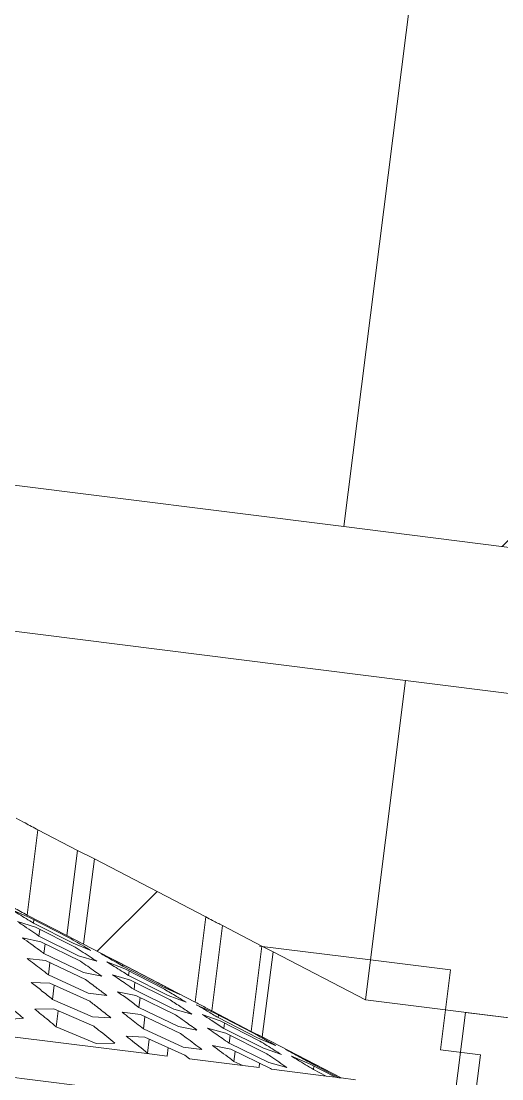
# Model space of a CAD drawing. Extents: x 14808 to 20058, y -13198 to -11680.
# Drawn here: x 15207.439 to 15208.931, y -12629.441 to -12626.157 of the extents above; entities that cross this region are included whole.
import ezdxf

# ---------------------------------------------------------------- set-up
doc = ezdxf.new("R2010")
doc.units = 0
doc.header["$LTSCALE"] = 7
doc.header["$MEASUREMENT"] = 0
doc.layers.get('0').update_dxf_attribs({"color": 2, "linetype": 'CONTINUOUS'})
pattern_1 = [(45, (344.9468, 39.5322), (-0.561266, 0.561266), [])]

# ---------------------------------------------------------------- blocks, each defined once
blk = doc.blocks.new('A$C37B80C3A')
at = {"linetype": 'Continuous', "lineweight": 0}
h = blk.add_hatch(dxfattribs=at)
h.set_pattern_fill('ANSI31', color=2, scale=0.25, style=0)
h.set_pattern_definition(pattern_1)
edge = h.paths.add_edge_path(flags=0)
edge.add_line((8.9757, 2.0554), (9.2563, 4.2878))
edge.add_line((9.2563, 4.2878), (8.9418, 4.6927))
edge.add_line((8.9418, 4.6927), (9.1679, 6.4911))
edge.add_line((9.1679, 6.4911), (9.1029, 6.5748))
edge.add_line((9.1029, 6.5748), (8.2649, 6.6802))
edge.add_line((8.2649, 6.6802), (8.2471, 6.5392))
edge.add_arc((6.9553, 5.7767), 1.5, -45.9838, 30.5492, ccw=False)
edge.add_line((7.9976, 4.698), (7.8736, 4.7136))
edge.add_line((7.8736, 4.7136), (7.7489, 3.7214))
edge.add_line((7.7489, 3.7214), (8.8651, 3.5811))
edge.add_line((8.8651, 3.5811), (8.6936, 2.2168))
edge.add_line((8.6936, 2.2168), (8.802, 2.0772))
edge.add_line((8.802, 2.0772), (8.9757, 2.0554))
h = blk.add_hatch(dxfattribs=at)
h.set_pattern_fill('ANSI31', color=2, scale=0.25, style=0)
h.set_pattern_definition(pattern_1)
edge = h.paths.add_edge_path(flags=0)
edge.add_line((5.5065, 1.2569), (5.8388, 1.2151))
edge.add_arc((5.8544, 1.3391), 0.125, 262.8349, 347.4791)
edge.add_line((5.9764, 1.312), (6.1695, 2.1814))
edge.add_line((6.1695, 2.1814), (6.8516, 2.0956))
edge.add_line((6.8516, 2.0956), (6.8048, 1.7236))
edge.add_line((6.8048, 1.7236), (7.256, 1.6669))
edge.add_arc((7.2872, 1.9149), 0.25, 262.8349, 348.7493)
edge.add_line((7.5324, 1.8661), (7.6581, 2.4982))
edge.add_line((7.6581, 2.4982), (8.0302, 2.4514))
edge.add_line((8.0302, 2.4514), (8.0925, 2.9475))
edge.add_line((8.0925, 2.9475), (7.9375, 2.967))
edge.add_line((7.9375, 2.967), (7.9141, 2.781))
edge.add_line((7.9141, 2.781), (7.9451, 2.7771))
edge.add_line((7.9451, 2.7771), (7.9217, 2.591))
edge.add_line((7.9217, 2.591), (7.4524, 2.65))
edge.add_line((7.4524, 2.65), (7.3869, 2.1291))
edge.add_line((7.3869, 2.1291), (7.0501, 2.1715))
edge.add_line((7.0501, 2.1715), (7.0766, 2.3823))
edge.add_line((7.0766, 2.3823), (5.0792, 2.6334))
edge.add_line((5.0792, 2.6334), (5.1182, 2.9435))
edge.add_line((5.1182, 2.9435), (4.6351, 3.0042))
edge.add_line((4.6351, 3.0042), (4.5696, 2.4833))
edge.add_line((4.5696, 2.4833), (4.2328, 2.5256))
edge.add_line((4.2328, 2.5256), (4.2983, 3.0465))
edge.add_line((4.2983, 3.0465), (3.8289, 3.1055))
edge.add_line((3.8289, 3.1055), (3.8523, 3.2916))
edge.add_line((3.8523, 3.2916), (3.8833, 3.2877))
edge.add_line((3.8833, 3.2877), (3.9067, 3.4737))
edge.add_line((3.9067, 3.4737), (3.7517, 3.4932))
edge.add_line((3.7517, 3.4932), (3.6893, 2.9971))
edge.add_line((3.6893, 2.9971), (4.0614, 2.9503))
edge.add_line((4.0614, 2.9503), (4.0268, 2.3068))
edge.add_arc((4.2764, 2.2934), 0.25, 176.9205, 262.8349)
edge.add_line((4.2452, 2.0453), (4.6964, 1.9886))
edge.add_line((4.6964, 1.9886), (4.7432, 2.3607))
edge.add_line((4.7432, 2.3607), (5.4253, 2.2749))
edge.add_line((5.4253, 2.2749), (5.3972, 1.3848))
edge.add_arc((5.5221, 1.3809), 0.125, 178.1908, 262.8349)
h = blk.add_hatch(dxfattribs=at)
h.set_pattern_fill('ANSI31', scale=0.25, style=0)
h.set_pattern_definition(pattern_1)
h.paths.add_polyline_path([(8.589, 3.389), (7.8448, 3.4826), (7.7825, 2.9865), (8.5266, 2.8929)], flags=0)
h = blk.add_hatch(dxfattribs=at)
h.set_pattern_fill('ANSI31', scale=0.25, style=0)
h.set_pattern_definition(pattern_1)
h.paths.add_polyline_path([(7.535, 3.1152), (7.3618, 3.2054), (7.3452, 3.0731), (7.5184, 2.983)], flags=0)
h = blk.add_hatch(dxfattribs=at)
h.set_pattern_fill('ANSI31', scale=0.25, style=0)
h.set_pattern_definition(pattern_1)
h.paths.add_polyline_path([(7.9451, 2.7771), (7.9607, 2.9011), (7.8987, 2.9089), (7.9143, 3.0329), (7.7903, 3.0485), (7.7825, 2.9865), (7.639, 3.0611), (7.6224, 2.9289), (7.7447, 2.8653), (7.7669, 2.8625), (7.7591, 2.8005)], flags=0)
h = blk.add_hatch(dxfattribs=at)
h.set_pattern_fill('ANSI31', scale=0.25, style=0)
h.set_pattern_definition(pattern_1)
edge = h.paths.add_edge_path(flags=0)
edge.add_line((8.0925, 2.9475), (8.0146, 2.3274))
edge.add_line((8.0146, 2.3274), (7.8906, 2.343))
edge.add_line((7.8906, 2.343), (7.6995, 1.8253))
edge.add_line((7.6995, 1.8253), (7.7776, 1.8155))
edge.add_arc((7.7854, 1.8775), 0.0625, 262.8349, 339.743)
edge.add_line((7.844, 1.8558), (7.8999, 2.0073))
edge.add_arc((7.9234, 1.9986), 0.025, 16.5457, 159.743, ccw=False)
edge.add_line((7.9473, 2.0057), (7.9815, 1.8906))
edge.add_line((7.9815, 1.8906), (8.084, 1.8777))
edge.add_arc((8.2255, 2.0008), 0.1875, 172.8349, 221.0246, ccw=False)
edge.add_line((8.0395, 2.0242), (8.061, 2.1956))
edge.add_line((8.061, 2.1956), (8.123, 2.1878))
edge.add_arc((8.1386, 2.3118), 0.125, 262.8349, 352.8349)
edge.add_line((8.2626, 2.2962), (8.3406, 2.9163))
edge.add_line((8.3406, 2.9163), (8.0925, 2.9475))
at = {"color": 7, "linetype": 'Continuous', "lineweight": 15}
for p, q in [((7.8736, 4.7136), (7.7489, 3.7214)), ((7.7489, 3.7214), (4.2762, 4.158)), ((7.7489, 3.7214), (8.8651, 3.5811)), ((7.8448, 3.4826), (6.5054, 3.651)), ((7.7825, 2.9865), (7.8448, 3.4826)), ((7.8448, 3.4826), (8.589, 3.389)), ((7.7591, 2.8005), (4.0384, 3.2682)), ((7.2743, 3.2504), (7.2577, 3.1181)), ((7.2743, 3.2504), (7.3357, 3.2185)), ((7.3357, 3.2185), (7.319, 3.0863)), ((7.3357, 3.2185), (7.3618, 3.2054)), ((7.3618, 3.2054), (7.3452, 3.0731)), ((7.535, 3.1152), (7.3618, 3.2054)), ((7.2336, 3.1263), (7.2612, 3.1146)), ((7.2424, 3.1083), (7.2704, 3.0994)), ((7.2577, 3.1181), (7.319, 3.0863)), ((7.2612, 3.1146), (7.3226, 3.0829)), ((7.2679, 3.1112), (7.2673, 3.1057)), ((7.3287, 3.0744), (7.2673, 3.1057)), ((7.535, 3.1152), (7.5184, 2.983)), ((7.2704, 3.0994), (7.3319, 3.0683)), ((7.2771, 3.096), (7.2758, 3.0856)), ((7.5605, 3.1018), (7.5439, 2.9695)), ((7.6219, 3.0699), (7.5605, 3.1018)), ((7.2787, 3.0767), (7.2503, 3.0828)), ((7.3373, 3.0551), (7.2758, 3.0856)), ((7.3402, 3.0465), (7.2787, 3.0767)), ((7.2854, 3.0734), (7.2835, 3.0586)), ((7.319, 3.0863), (7.3452, 3.0731)), ((7.3564, 3.0633), (7.3287, 3.0744)), ((7.5184, 2.983), (7.3452, 3.0731)), ((7.2835, 3.0586), (7.3451, 3.0291)), ((7.3654, 3.0466), (7.3373, 3.0551)), ((7.3719, 3.0583), (7.3994, 3.0448)), ((7.6219, 3.0699), (7.6052, 2.9376)), ((7.7903, 3.0485), (7.6182, 3.0701)), ((7.639, 3.0611), (7.6219, 3.0699)), ((7.6224, 2.9289), (7.639, 3.0611)), ((7.7825, 2.9865), (7.639, 3.0611)), ((7.2861, 3.0474), (7.2574, 3.051)), ((7.3478, 3.0183), (7.2861, 3.0474)), ((7.2928, 3.0442), (7.2905, 3.0255)), ((7.3814, 3.0454), (7.4092, 3.0346)), ((7.3994, 3.0448), (7.4607, 3.013)), ((7.4061, 3.0414), (7.4058, 3.0391)), ((7.4671, 3.0074), (7.4058, 3.0391)), ((7.7903, 3.0485), (7.7825, 2.9865)), ((7.9143, 3.0329), (7.7903, 3.0485)), ((7.2905, 3.0255), (7.3522, 2.9971)), ((7.3451, 3.0291), (7.3735, 3.0231)), ((7.4181, 3.0173), (7.39, 3.0255)), ((7.4092, 3.0346), (7.4705, 3.0031)), ((7.4159, 3.0312), (7.415, 3.0242)), ((7.4764, 2.9931), (7.415, 3.0242)), ((7.9143, 3.0329), (7.8987, 2.9089)), ((7.2638, 3.0137), (7.2928, 3.0124)), ((7.2928, 3.0124), (7.3546, 2.9844)), ((7.2995, 3.0093), (7.2968, 2.9873)), ((7.4795, 2.9864), (7.4181, 3.0173)), ((7.4248, 3.0139), (7.4234, 3.0026)), ((7.4946, 2.9947), (7.4671, 3.0074)), ((7.3522, 2.9971), (7.3809, 2.9935)), ((7.4262, 2.9933), (7.3978, 2.9992)), ((7.4234, 3.0026), (7.4849, 2.9722)), ((7.4877, 2.9633), (7.4262, 2.9933)), ((7.4329, 2.9901), (7.431, 2.9748)), ((7.5042, 2.9828), (7.4764, 2.9931)), ((7.3587, 2.9601), (7.2968, 2.9873)), ((7.431, 2.9748), (7.4926, 2.9454)), ((7.52, 2.979), (7.5475, 2.9666)), ((7.7825, 2.9865), (8.5266, 2.8929)), ((7.2223, 2.9556), (7.2517, 2.9581)), ((7.2989, 2.9726), (7.2697, 2.972)), ((7.3608, 2.9458), (7.2989, 2.9726)), ((7.3056, 2.9697), (7.3025, 2.9449)), ((7.3876, 2.9586), (7.3587, 2.9601)), ((7.4049, 2.9672), (7.4335, 2.9636)), ((7.4335, 2.9636), (7.4952, 2.9345)), ((7.4403, 2.9604), (7.4379, 2.9417)), ((7.4849, 2.9722), (7.513, 2.9643)), ((7.557, 2.9538), (7.5292, 2.9639)), ((7.6052, 2.9376), (7.5439, 2.9695)), ((7.5475, 2.9666), (7.6089, 2.9348)), ((7.5542, 2.9631), (7.5537, 2.9591)), ((7.6151, 2.9276), (7.5537, 2.9591)), ((7.9375, 2.967), (7.9141, 2.781)), ((7.9375, 2.967), (8.0925, 2.9475)), ((7.3025, 2.9449), (7.3646, 2.9188)), ((7.4997, 2.9133), (7.4379, 2.9417)), ((7.4926, 2.9454), (7.521, 2.9397)), ((7.5657, 2.9348), (7.5376, 2.9426)), ((7.6184, 2.9225), (7.557, 2.9538)), ((7.5637, 2.9504), (7.5627, 2.9423)), ((7.5627, 2.9423), (7.6241, 2.9113)), ((7.4471, 2.9027), (7.2349, 2.9293)), ((7.4402, 2.9287), (7.4113, 2.9303)), ((7.5021, 2.9006), (7.4402, 2.9287)), ((7.447, 2.9256), (7.4443, 2.9039)), ((7.6272, 2.904), (7.5657, 2.9348)), ((7.5724, 2.9314), (7.5709, 2.9194)), ((7.6224, 2.9289), (7.6052, 2.9376)), ((7.6427, 2.9157), (7.6151, 2.9276)), ((7.7447, 2.8653), (7.6224, 2.9289)), ((7.3646, 2.9188), (7.3937, 2.9192)), ((7.4763, 2.9123), (7.4747, 2.8992)), ((7.5283, 2.9096), (7.4997, 2.9133)), ((7.5453, 2.9155), (7.5737, 2.9098)), ((7.5709, 2.9194), (7.6324, 2.8891)), ((7.5737, 2.9098), (7.6352, 2.8799)), ((7.6241, 2.9113), (7.652, 2.9016)), ((7.6582, 2.9098), (7.6855, 2.896)), ((7.9607, 2.9011), (7.8987, 2.9089)), ((7.4443, 2.9039), (7.4471, 2.9027)), ((7.4471, 2.9027), (7.4747, 2.8992)), ((7.5095, 2.8948), (7.5021, 2.9006)), ((7.5924, 2.8844), (7.5095, 2.8948)), ((7.5804, 2.9066), (7.5784, 2.891)), ((7.5924, 2.8844), (7.5784, 2.891)), ((7.6955, 2.8873), (7.6679, 2.8989)), ((7.6855, 2.896), (7.7447, 2.8653)), ((7.6922, 2.8925), (7.6921, 2.8911)), ((7.7411, 2.8657), (7.6921, 2.8911)), ((7.9607, 2.9011), (7.9451, 2.7771)), ((7.6173, 2.8813), (7.5924, 2.8844)), ((7.6181, 2.8882), (7.6173, 2.8813)), ((7.6324, 2.8891), (7.6606, 2.8816)), ((7.6352, 2.8799), (7.6368, 2.8788)), ((7.7217, 2.8681), (7.6368, 2.8788)), ((7.7361, 2.8663), (7.6955, 2.8873)), ((7.7022, 2.8838), (7.7016, 2.8784)), ((7.7016, 2.8784), (7.7217, 2.8681)), ((7.7217, 2.8681), (7.7361, 2.8663)), ((7.7411, 2.8657), (7.7361, 2.8663)), ((7.7447, 2.8653), (7.7411, 2.8657)), ((7.7669, 2.8625), (7.7447, 2.8653))]:
    blk.add_line(p, q, dxfattribs=at)
for points, knots in [([(7.2404, 3.2685), (7.245, 3.2661), (7.2564, 3.2601), (7.2677, 3.254), (7.2743, 3.2504)], [0, 0, 0, 0, 0.409047, 1, 1, 1, 1]), ([(7.2238, 3.1363), (7.2281, 3.134), (7.2394, 3.128), (7.2507, 3.1219), (7.2577, 3.1181)], [0, 0, 0, 0, 0.383065, 1, 1, 1, 1]), ([(7.2673, 3.1057), (7.2597, 3.1104), (7.2485, 3.1173), (7.2373, 3.1241), (7.2336, 3.1263)], [0, 0, 0, 0, 0.670994, 1, 1, 1, 1]), ([(7.2758, 3.0856), (7.2674, 3.0914), (7.2562, 3.099), (7.2451, 3.1065), (7.2424, 3.1083)], [0, 0, 0, 0, 0.761322, 1, 1, 1, 1]), ([(7.5605, 3.1018), (7.5554, 3.1045), (7.5469, 3.109), (7.5384, 3.1135), (7.535, 3.1152)], [0, 0, 0, 0, 0.603205, 1, 1, 1, 1]), ([(7.2503, 3.0828), (7.259, 3.0765), (7.2701, 3.0685), (7.2812, 3.0603), (7.2835, 3.0586)], [0, 0, 0, 0, 0.785603, 1, 1, 1, 1]), ([(7.3226, 3.0829), (7.3312, 3.078), (7.3425, 3.0715), (7.3537, 3.0648), (7.3564, 3.0633)], [0, 0, 0, 0, 0.766138, 1, 1, 1, 1]), ([(7.3319, 3.0683), (7.3402, 3.063), (7.3513, 3.0558), (7.3625, 3.0485), (7.3654, 3.0466)], [0, 0, 0, 0, 0.742658, 1, 1, 1, 1]), ([(7.4058, 3.0391), (7.4024, 3.0411), (7.3911, 3.0475), (7.3798, 3.0538), (7.3719, 3.0583)], [0, 0, 0, 0, 0.301954, 1, 1, 1, 1]), ([(7.2574, 3.051), (7.2647, 3.0454), (7.2757, 3.0369), (7.2867, 3.0284), (7.2905, 3.0255)], [0, 0, 0, 0, 0.658017, 1, 1, 1, 1]), ([(7.3735, 3.0231), (7.3699, 3.0257), (7.3588, 3.0335), (7.3477, 3.0413), (7.3402, 3.0465)], [0, 0, 0, 0, 0.326182, 1, 1, 1, 1]), ([(7.415, 3.0242), (7.4114, 3.0266), (7.4002, 3.0337), (7.389, 3.0407), (7.3814, 3.0454)], [0, 0, 0, 0, 0.324415, 1, 1, 1, 1]), ([(7.39, 3.0255), (7.3968, 3.0209), (7.408, 3.0133), (7.4191, 3.0056), (7.4234, 3.0026)], [0, 0, 0, 0, 0.611508, 1, 1, 1, 1]), ([(7.2968, 2.9873), (7.2912, 2.9918), (7.2802, 3.0006), (7.2692, 3.0094), (7.2638, 3.0137)], [0, 0, 0, 0, 0.50869, 1, 1, 1, 1]), ([(7.3809, 2.9935), (7.376, 2.9971), (7.365, 3.0054), (7.354, 3.0137), (7.3478, 3.0183)], [0, 0, 0, 0, 0.4383959, 1, 1, 1, 1]), ([(7.4607, 3.013), (7.4673, 3.0094), (7.4786, 3.0034), (7.4899, 2.9972), (7.4946, 2.9947)], [0, 0, 0, 0, 0.58215, 1, 1, 1, 1]), ([(7.3978, 2.9992), (7.4034, 2.9951), (7.4145, 2.987), (7.4255, 2.9788), (7.431, 2.9748)], [0, 0, 0, 0, 0.506348, 1, 1, 1, 1]), ([(7.4705, 3.0031), (7.4768, 2.9993), (7.4881, 2.9926), (7.4993, 2.9858), (7.5042, 2.9828)], [0, 0, 0, 0, 0.558791, 1, 1, 1, 1]), ([(7.2517, 2.9581), (7.2443, 2.9643), (7.2334, 2.9734), (7.2225, 2.9825), (7.2189, 2.9855)], [0, 0, 0, 0, 0.67451, 1, 1, 1, 1]), ([(7.3546, 2.9844), (7.3591, 2.9809), (7.3701, 2.9723), (7.3811, 2.9637), (7.3876, 2.9586)], [0, 0, 0, 0, 0.4111956, 1, 1, 1, 1]), ([(7.513, 2.9643), (7.5074, 2.968), (7.4963, 2.9754), (7.4851, 2.9827), (7.4795, 2.9864)], [0, 0, 0, 0, 0.499658, 1, 1, 1, 1]), ([(7.5439, 2.9695), (7.5385, 2.9724), (7.53, 2.9769), (7.5215, 2.9814), (7.5184, 2.983)], [0, 0, 0, 0, 0.6370504, 1, 1, 1, 1]), ([(7.5537, 2.9591), (7.5481, 2.9625), (7.5368, 2.9692), (7.5256, 2.9758), (7.52, 2.979)], [0, 0, 0, 0, 0.503612, 1, 1, 1, 1]), ([(7.2697, 2.972), (7.2729, 2.9693), (7.2838, 2.9603), (7.2948, 2.9512), (7.3025, 2.9449)], [0, 0, 0, 0, 0.293459, 1, 1, 1, 1]), ([(7.4379, 2.9417), (7.4309, 2.9471), (7.4199, 2.9556), (7.4089, 2.9641), (7.4049, 2.9672)], [0, 0, 0, 0, 0.636019, 1, 1, 1, 1]), ([(7.521, 2.9397), (7.5144, 2.9444), (7.5033, 2.9523), (7.4922, 2.9601), (7.4877, 2.9633)], [0, 0, 0, 0, 0.5947056, 1, 1, 1, 1]), ([(7.5292, 2.9639), (7.5341, 2.9608), (7.5453, 2.9536), (7.5564, 2.9463), (7.5627, 2.9423)], [0, 0, 0, 0, 0.439627, 1, 1, 1, 1]), ([(7.3937, 2.9192), (7.3853, 2.926), (7.3743, 2.9349), (7.3633, 2.9438), (7.3608, 2.9458)], [0, 0, 0, 0, 0.771035, 1, 1, 1, 1]), ([(7.5376, 2.9426), (7.5415, 2.9399), (7.5526, 2.9322), (7.5637, 2.9244), (7.5709, 2.9194)], [0, 0, 0, 0, 0.348845, 1, 1, 1, 1]), ([(7.4113, 2.9303), (7.4134, 2.9286), (7.4244, 2.9198), (7.4354, 2.911), (7.4443, 2.9039)], [0, 0, 0, 0, 0.1898436, 1, 1, 1, 1]), ([(7.4952, 2.9345), (7.4983, 2.9322), (7.5093, 2.924), (7.5203, 2.9157), (7.5283, 2.9096)], [0, 0, 0, 0, 0.275455, 1, 1, 1, 1]), ([(7.6089, 2.9348), (7.6132, 2.9324), (7.6245, 2.9261), (7.6358, 2.9196), (7.6427, 2.9157)], [0, 0, 0, 0, 0.388917, 1, 1, 1, 1]), ([(7.5784, 2.891), (7.5699, 2.8974), (7.5588, 2.9055), (7.5478, 2.9136), (7.5453, 2.9155)], [0, 0, 0, 0, 0.77513, 1, 1, 1, 1]), ([(7.652, 2.9016), (7.6445, 2.9063), (7.6334, 2.9133), (7.6221, 2.9202), (7.6184, 2.9225)], [0, 0, 0, 0, 0.666963, 1, 1, 1, 1]), ([(7.6921, 2.8911), (7.6845, 2.8953), (7.6732, 2.9016), (7.6619, 2.9078), (7.6582, 2.9098)], [0, 0, 0, 0, 0.668008, 1, 1, 1, 1]), ([(7.6606, 2.8816), (7.6522, 2.8872), (7.6411, 2.8948), (7.6299, 2.9022), (7.6272, 2.904)], [0, 0, 0, 0, 0.752271, 1, 1, 1, 1]), ([(7.6679, 2.8989), (7.671, 2.8971), (7.6822, 2.8903), (7.6934, 2.8834), (7.7016, 2.8784)], [0, 0, 0, 0, 0.275588, 1, 1, 1, 1])]:
    blk.add_open_spline(points, degree=3, knots=knots, dxfattribs=at)

msp = doc.modelspace()

# ---------------------------------------------------------------- block references
at = {"xscale": 2, "yscale": 2, "zscale": 2}
msp.add_blockref('A$C37B80C3A', (15192.9427, -12635.1691), dxfattribs=at)

doc.saveas('drawing.dxf')
